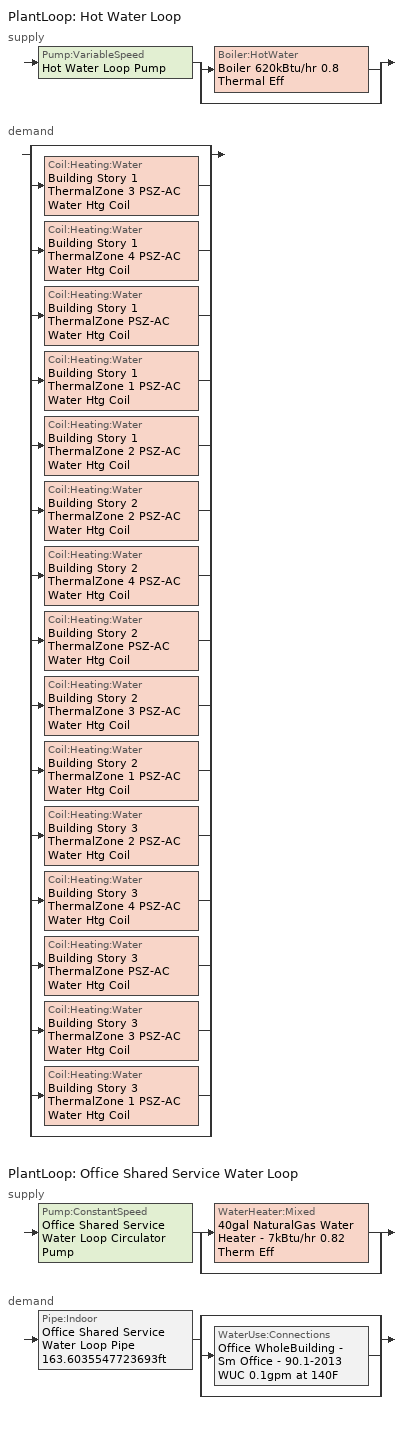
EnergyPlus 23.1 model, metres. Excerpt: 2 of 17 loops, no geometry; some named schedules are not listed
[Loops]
PlantLoop 'Hot Water Loop'
 supply: Pump:VariableSpeed 'Hot Water Loop Pump' > split
  | Boiler:HotWater 'Boiler 620kBtu/hr 0.8 Thermal Eff'
  | bypass
 demand: split
  | bypass
  | Coil:Heating:Water 'Building Story 1 ThermalZone 3 PSZ-AC Water Htg Coil'
  | Coil:Heating:Water 'Building Story 1 ThermalZone 4 PSZ-AC Water Htg Coil'
  | Coil:Heating:Water 'Building Story 1 ThermalZone PSZ-AC Water Htg Coil'
  | Coil:Heating:Water 'Building Story 1 ThermalZone 1 PSZ-AC Water Htg Coil'
  | Coil:Heating:Water 'Building Story 1 ThermalZone 2 PSZ-AC Water Htg Coil'
  | Coil:Heating:Water 'Building Story 2 ThermalZone 2 PSZ-AC Water Htg Coil'
  | Coil:Heating:Water 'Building Story 2 ThermalZone 4 PSZ-AC Water Htg Coil'
  | Coil:Heating:Water 'Building Story 2 ThermalZone PSZ-AC Water Htg Coil'
  | Coil:Heating:Water 'Building Story 2 ThermalZone 3 PSZ-AC Water Htg Coil'
  | Coil:Heating:Water 'Building Story 2 ThermalZone 1 PSZ-AC Water Htg Coil'
  | Coil:Heating:Water 'Building Story 3 ThermalZone 2 PSZ-AC Water Htg Coil'
  | Coil:Heating:Water 'Building Story 3 ThermalZone 4 PSZ-AC Water Htg Coil'
  | Coil:Heating:Water 'Building Story 3 ThermalZone PSZ-AC Water Htg Coil'
  | Coil:Heating:Water 'Building Story 3 ThermalZone 3 PSZ-AC Water Htg Coil'
  | Coil:Heating:Water 'Building Story 3 ThermalZone 1 PSZ-AC Water Htg Coil'
  | bypass
PlantLoop 'Office Shared Service Water Loop'
 supply: Pump:ConstantSpeed 'Office Shared Service Water Loop Circulator Pump' > split
  | WaterHeater:Mixed '40gal NaturalGas Water Heater - 7kBtu/hr 0.82 Therm Eff'
  | bypass
 demand: Pipe:Indoor 'Office Shared Service Water Loop Pipe 163.6035547723693ft' > split
  | bypass
  | WaterUse:Connections 'Office WholeBuilding - Sm Office - 90.1-2013 WUC 0.1gpm at 140F'
  | bypass
[Material] Roughness=Smooth; Thermal Absorptance=0.9; Solar Absorptance=0.7; Visible Absorptance=0.7
Name | Thickness {m} | Conductivity {W/m-K} | Density {kg/m3} | Specific Heat {J/kg-K}
Copper pipe 0.75in type L | 0.001143 | 386 | 8906.27 | 385.1856
Fiberglass batt 0.5in | 0.0127 | 0.0663448 | 11.2129 | 837.36
[Construction]
Copper pipe 0.75in type L with 0.5in fiberglass batt: Fiberglass batt 0.5in, Copper pipe 0.75in type L
[AvailabilityManager:NightCycle] Applicability Schedule=Always On Discrete; Control Type=CycleOnAny; Thermostat Tolerance {deltaC}=1.9999; Cycling Run Time Control Type=Thermostat; Cycling Run Time {s}=1800
Name | Fan Schedule
Availability Manager Night Cycle 4 | Building Story 1 ThermalZone 1 PSZ-AC Occ Sch
Availability Manager Night Cycle 5 | Building Story 1 ThermalZone 2 PSZ-AC Occ Sch
Availability Manager Night Cycle 1 | Building Story 1 ThermalZone 3 PSZ-AC Occ Sch
Availability Manager Night Cycle 2 | Building Story 1 ThermalZone 4 PSZ-AC Occ Sch
Availability Manager Night Cycle 3 | Building Story 1 ThermalZone PSZ-AC Occ Sch
Availability Manager Night Cycle 10 | Building Story 2 ThermalZone 1 PSZ-AC Occ Sch
Availability Manager Night Cycle 6 | Building Story 2 ThermalZone 2 PSZ-AC Occ Sch
Availability Manager Night Cycle 9 | Building Story 2 ThermalZone 3 PSZ-AC Occ Sch
Availability Manager Night Cycle 7 | Building Story 2 ThermalZone 4 PSZ-AC Occ Sch
Availability Manager Night Cycle 8 | Building Story 2 ThermalZone PSZ-AC Occ Sch
Availability Manager Night Cycle 15 | Building Story 3 ThermalZone 1 PSZ-AC Occ Sch
Availability Manager Night Cycle 11 | Building Story 3 ThermalZone 2 PSZ-AC Occ Sch
Availability Manager Night Cycle 14 | Building Story 3 ThermalZone 3 PSZ-AC Occ Sch
Availability Manager Night Cycle 12 | Building Story 3 ThermalZone 4 PSZ-AC Occ Sch
Availability Manager Night Cycle 13 | Building Story 3 ThermalZone PSZ-AC Occ Sch
[AvailabilityManager:Scheduled] Schedule=Always On Discrete
Building Story 1 ThermalZone 1 PSZ-AC OA System Availability Manager; Building Story 1 ThermalZone 2 PSZ-AC OA System Availability Manager; Building Story 1 ThermalZone 3 PSZ-AC OA System Availability Manager; Building Story 1 ThermalZone 4 PSZ-AC OA System Availability Manager; Building Story 1 ThermalZone PSZ-AC OA System Availability Manager; Building Story 2 ThermalZone 1 PSZ-AC OA System Availability Manager; Building Story 2 ThermalZone 2 PSZ-AC OA System Availability Manager; Building Story 2 ThermalZone 3 PSZ-AC OA System Availability Manager; Building Story 2 ThermalZone 4 PSZ-AC OA System Availability Manager; Building Story 2 ThermalZone PSZ-AC OA System Availability Manager; Building Story 3 ThermalZone 1 PSZ-AC OA System Availability Manager; Building Story 3 ThermalZone 2 PSZ-AC OA System Availability Manager; Building Story 3 ThermalZone 3 PSZ-AC OA System Availability Manager; Building Story 3 ThermalZone 4 PSZ-AC OA System Availability Manager; Building Story 3 ThermalZone PSZ-AC OA System Availability Manager
[Coil:Heating:Water] Availability Schedule=Always On Discrete; U-Factor Times Area Value {W/K}=Autosize; Maximum Water Flow Rate {m3/s}=Autosize; Performance Input Method=UFactorTimesAreaAndDesignWaterFlowRate; Rated Capacity {W}=Autosize; Rated Inlet Water Temperature {C}=82.2222; Rated Inlet Air Temperature {C}=7.22222; Rated Outlet Water Temperature {C}=71.1111; Rated Outlet Air Temperature {C}=50; Rated Ratio for Air and Water Convection=0.5
Building Story 1 ThermalZone 1 PSZ-AC Water Htg Coil; Building Story 1 ThermalZone 2 PSZ-AC Water Htg Coil; Building Story 1 ThermalZone 3 PSZ-AC Water Htg Coil; Building Story 1 ThermalZone 4 PSZ-AC Water Htg Coil; Building Story 1 ThermalZone PSZ-AC Water Htg Coil; Building Story 2 ThermalZone 1 PSZ-AC Water Htg Coil; Building Story 2 ThermalZone 2 PSZ-AC Water Htg Coil; Building Story 2 ThermalZone 3 PSZ-AC Water Htg Coil; Building Story 2 ThermalZone 4 PSZ-AC Water Htg Coil; Building Story 2 ThermalZone PSZ-AC Water Htg Coil; Building Story 3 ThermalZone 1 PSZ-AC Water Htg Coil; Building Story 3 ThermalZone 2 PSZ-AC Water Htg Coil; Building Story 3 ThermalZone 3 PSZ-AC Water Htg Coil; Building Story 3 ThermalZone 4 PSZ-AC Water Htg Coil; Building Story 3 ThermalZone PSZ-AC Water Htg Coil
[PlantLoop] Fluid Type=Water; Minimum Loop Temperature {C}=10; Maximum Loop Flow Rate {m3/s}=Autosize; Minimum Loop Flow Rate {m3/s}=0; Plant Loop Volume {m3}=Autocalculate; Load Distribution Scheme=Optimal; Plant Loop Demand Calculation Scheme=SingleSetpoint; Common Pipe Simulation=None
Name | Plant Equipment Operation Scheme | Maximum Loop Temperature {C}
Hot Water Loop | Hot Water Loop Operation Schemes | 100
Office Shared Service Water Loop | Office Shared Service Water Loop Operation Schemes | 60
[Sizing:Plant] Loop Type=Heating; Sizing Option=NonCoincident; Zone Timesteps in Averaging Window=1; Coincident Sizing Factor Mode=None
Name | Design Loop Exit Temperature {C} | Loop Design Temperature Difference {deltaC}
Hot Water Loop | 82.2222 | 11.1111
Office Shared Service Water Loop | 60 | 5
[Pump:VariableSpeed]
Hot Water Loop Pump: Design Maximum Flow Rate {m3/s}=Autosize; Design Pump Head {Pa}=179344; Design Power Consumption {W}=Autosize; Motor Efficiency=0.865; Fraction of Motor Inefficiencies to Fluid Stream=0; Coefficient 1 of the Part Load Performance Curve=0; Coefficient 2 of the Part Load Performance Curve=3.2485; Coefficient 3 of the Part Load Performance Curve=-4.7443; Coefficient 4 of the Part Load Performance Curve=2.5294; Design Minimum Flow Rate {m3/s}=0; Pump Control Type=Intermittent; Skin Loss Radiative Fraction=0.5; Design Power Sizing Method=PowerPerFlowPerPressure; Design Electric Power per Unit Flow Rate {W/(m3/s)}=348701.1; Design Shaft Power per Unit Flow Rate per Unit Head {W/((m3/s)-Pa)}=1.28205; Design Minimum Flow Rate Fraction=0
[Boiler:HotWater]
Boiler 620kBtu/hr 0.8 Thermal Eff: Fuel Type=NaturalGas; Nominal Capacity {W}=Autosize; Nominal Thermal Efficiency=0.8; Efficiency Curve Temperature Evaluation Variable=LeavingBoiler; Normalized Boiler Efficiency Curve=Boiler with No Minimum Turndown; Design Water Flow Rate {m3/s}=Autosize; Minimum Part Load Ratio=0; Maximum Part Load Ratio=1.2; Optimum Part Load Ratio=1; Water Outlet Upper Temperature Limit {C}=95; Boiler Flow Mode=LeavingSetpointModulated; Parasitic Electric Load {W}=0; Sizing Factor=1
[SetpointManager:Scheduled] Control Variable=Temperature
Name | Schedule | Setpoint Node or NodeList
Hot Water Loop Setpoint Manager | Hot Water Loop Temp - 180F | Hot Water Loop Supply Outlet Node
Service hot water setpoint manager | Service Water Loop Temp - 140F | Office Shared Service Water Loop Supply Outlet Node
[PlantEquipmentOperationSchemes] Control Scheme 1 Schedule=Always On Discrete
Name | Control Scheme 1
Hot Water Loop Operation Schemes | Hot Water Loop Heating Operation Scheme
Office Shared Service Water Loop Operation Schemes | Office Shared Service Water Loop Heating Operation Scheme
[PlantEquipmentOperation:HeatingLoad] Load Range 1 Lower Limit {W}=0; Load Range 1 Upper Limit {W}=1000000000
Name | Range 1 Equipment List
Hot Water Loop Heating Operation Scheme | Hot Water Loop Heating Equipment List
Office Shared Service Water Loop Heating Operation Scheme | Office Shared Service Water Loop Heating Equipment List
[PlantEquipmentList]
Hot Water Loop Heating Equipment List: Boiler 620kBtu/hr 0.8 Thermal Eff
Office Shared Service Water Loop Heating Equipment List: 40gal NaturalGas Water Heater - 7kBtu/hr 0.82 Therm Eff
[Pump:ConstantSpeed]
Office Shared Service Water Loop Circulator Pump: Design Flow Rate {m3/s}=Autosize; Design Pump Head {Pa}=29890.7; Design Power Consumption {W}=Autosize; Motor Efficiency=0.7; Fraction of Motor Inefficiencies to Fluid Stream=0; Pump Control Type=Intermittent; Design Power Sizing Method=PowerPerFlowPerPressure; Design Electric Power per Unit Flow Rate {W/(m3/s)}=348701.1; Design Shaft Power per Unit Flow Rate per Unit Head {W/((m3/s)-Pa)}=1.28205
[WaterHeater:Mixed]
40gal NaturalGas Water Heater - 7kBtu/hr 0.82 Therm Eff: Tank Volume {m3}=0.151416; Setpoint Temperature Schedule=Service Water Loop Temp - 140F; Deadband Temperature Difference {deltaC}=2; Maximum Temperature Limit {C}=60; Heater Control Type=Cycle; Heater Maximum Capacity {W}=1922.59; Heater Ignition Minimum Flow Rate {m3/s}=0; Heater Ignition Delay {s}=0; Heater Fuel Type=NaturalGas; Heater Thermal Efficiency=0.82; Off Cycle Parasitic Fuel Consumption Rate {W}=0; Off Cycle Parasitic Fuel Type=NaturalGas; Off Cycle Parasitic Heat Fraction to Tank=0; On Cycle Parasitic Fuel Consumption Rate {W}=0; On Cycle Parasitic Fuel Type=NaturalGas; On Cycle Parasitic Heat Fraction to Tank=0; Ambient Temperature Indicator=Schedule; Ambient Temperature Schedule=Water Heater Ambient Temp Schedule - 71.6f; Off Cycle Loss Coefficient to Ambient Temperature {W/K}=0.672627; Off Cycle Loss Fraction to Zone=1; On Cycle Loss Coefficient to Ambient Temperature {W/K}=0.672627; On Cycle Loss Fraction to Zone=1; Use Side Effectiveness=1; Source Side Effectiveness=1; Use Side Design Flow Rate {m3/s}=Autosize; Source Side Design Flow Rate {m3/s}=Autosize; Indirect Water Heating Recovery Time {hr}=1.5; Source Side Flow Control Mode=IndirectHeatPrimarySetpoint
[WaterHeater:Sizing]
40gal NaturalGas Water Heater - 7kBtu/hr 0.82 Therm Eff: Design Mode=PeakDraw; Time Storage Can Meet Peak Draw {hr}=0.538503; Time for Tank Recovery {hr}=0; Nominal Tank Volume for Autosizing Plant Connections {m3}=1
[Pipe:Indoor]
Office Shared Service Water Loop Pipe 163.6035547723693ft: Construction=Copper pipe 0.75in type L with 0.5in fiberglass batt; Environment Type=Schedule; Ambient Temperature Schedule=Office Shared Service Water Loop Piping Air Temp - 70F; Ambient Air Velocity Schedule=Office Shared Service Water Loop Piping Air Velocity - 0.67mph; Pipe Inside Diameter {m}=0.019939; Pipe Length {m}=49.8664
[WaterUse:Connections]
Office WholeBuilding - Sm Office - 90.1-2013 WUC 0.1gpm at 140F: Drain Water Heat Exchanger Type=None; Drain Water Heat Exchanger Destination=Plant; Water Use Equipment 1=Office WholeBuilding - Sm Office - 90.1-2013 Service Water Use 0.1gpm at 140F
[WaterUse:Equipment]
Office WholeBuilding - Sm Office - 90.1-2013 Service Water Use 0.1gpm at 140F: Peak Flow Rate {m3/s}=6.56953e-06; Flow Rate Fraction Schedule=OfficeSmall BLDG_SWH_SCH; Target Temperature Schedule=Mixed Water At Faucet Temp - 140F; Sensible Fraction Schedule=Fraction Sensible - 0.2; Latent Fraction Schedule=Fraction Latent - 0.05
[EnergyManagementSystem:Sensor]
Name | Output:Variable or Output:Meter Index Key | Output:Variable or Output:Meter
Ele_Sen | Whole Building | Facility Total Purchased Electricity Energy
Fut_Sen | NYSTc 2030 Future Hourly Emissions Sch | Schedule Value
His_Sen | New York 2019 Historical Hourly Emissions Sch | Schedule Value
[EnergyManagementSystem:Program]
Emissions_Calc_Prgm: SET fut_hr_val = Fut_Sen; SET his_hr_val = His_Sen; SET fut_yr_val = 92; SET his_yr_val = 583; SET elec = Ele_Sen; SET conv = 1000000 * 60 * 60; SET conv_kg_mt = 0.001; SET fut_hr = (fut_hr_val * elec / conv) * conv_kg_mt; SET his_hr = (his_hr_val * elec / conv) * conv_kg_mt; SET fut_yr = (fut_yr_val * elec / conv) * conv_kg_mt; SET his_yr = (his_yr_val * elec / conv) * conv_kg_mt; SET fut_hr_intensity = fut_hr * 1000 / 13393.3079580983; SET his_hr_intensity = his_hr * 1000 / 13393.3079580983; SET fut_yr_intensity = fut_yr * 1000 / 13393.3079580983; SET his_yr_intensity = his_yr * 1000 / 13393.3079580983
[EnergyManagementSystem:ProgramCallingManager]
Emissions Calc Prgm: EndOfSystemTimestepBeforeHVACReporting; Emissions_Calc_Prgm
[EnergyManagementSystem:OutputVariable] Type of Data in Variable=Summed; Update Frequency=SystemTimestep; EMS Program or Subroutine=Emissions_Calc_Prgm
Name | EMS Variable | Units
Future_Annual_Electricity_Emissions | fut_yr | mt
Future_Annual_Electricity_Emissions_Intensity | fut_yr_intensity | kg/ft2
Future_Hourly_Electricity_Emissions | fut_hr | mt
Future_Hourly_Electricity_Emissions_Intensity | fut_hr_intensity | kg/ft2
Historical_Annual_Electricity_Emissions | his_yr | mt
Historical_Annual_Electricity_Emissions_Intensity | his_yr_intensity | kg/ft2
Historical_Hourly_Electricity_Emissions | his_hr | mt
Historical_Hourly_Electricity_Emissions_Intensity | his_hr_intensity | kg/ft2
[Schedule:Day:Interval]
Fraction Latent - 0.05 Default: No, 24:00, 0.05
Fraction Sensible - 0.2 Default: No, 24:00, 0.2
Hot Water Loop Temp - 180F Default: No, 24:00, 82.2222
Mixed Water At Faucet Temp - 140F Default; Service Water Loop Temp - 140F Default: No, 24:00, 60
Office Shared Service Water Loop Piping Air Temp - 70F Default: No, 24:00, 21.1111
Office Shared Service Water Loop Piping Air Velocity - 0.67mph Default: No, 24:00, 0.3
OfficeSmall BLDG_SWH_SCH Default: No, 24:00, 0
OfficeSmall BLDG_SWH_SCH Summer Design Day; OfficeSmall BLDG_SWH_SCH Winter Design Day; OfficeSmall BLDG_SWH_SCH WntrDsn|SmrDsn|Wkdy Day: No, 07:00, 0, 08:00, 0.27, 09:00, 0.55, 11:00, 0.64, 12:00, 0.82, 13:00, 1, 14:00, 0.91, 16:00, 0.55, 17:00, 0.73, 19:00, 0.37, 20:00, 0.18, 21:00, 0.27, 22:00, 0.09, 24:00, 0
Water Heater Ambient Temp Schedule - 71.6f Default: No, 24:00, 22
[Schedule:Week:Daily]
Fraction Latent - 0.05 Week Rule - Jan1-Dec31: Fraction Latent - 0.05 Default, Fraction Latent - 0.05 Default, Fraction Latent - 0.05 Default, Fraction Latent - 0.05 Default, Fraction Latent - 0.05 Default, Fraction Latent - 0.05 Default, Fraction Latent - 0.05 Default, Fraction Latent - 0.05 Default, Fraction Latent - 0.05 Default, Fraction Latent - 0.05 Default, Fraction Latent - 0.05 Default, Fraction Latent - 0.05 Default
Fraction Sensible - 0.2 Week Rule - Jan1-Dec31: Fraction Sensible - 0.2 Default, Fraction Sensible - 0.2 Default, Fraction Sensible - 0.2 Default, Fraction Sensible - 0.2 Default, Fraction Sensible - 0.2 Default, Fraction Sensible - 0.2 Default, Fraction Sensible - 0.2 Default, Fraction Sensible - 0.2 Default, Fraction Sensible - 0.2 Default, Fraction Sensible - 0.2 Default, Fraction Sensible - 0.2 Default, Fraction Sensible - 0.2 Default
Hot Water Loop Temp - 180F Week Rule - Jan1-Dec31: Hot Water Loop Temp - 180F Default, Hot Water Loop Temp - 180F Default, Hot Water Loop Temp - 180F Default, Hot Water Loop Temp - 180F Default, Hot Water Loop Temp - 180F Default, Hot Water Loop Temp - 180F Default, Hot Water Loop Temp - 180F Default, Hot Water Loop Temp - 180F Default, Hot Water Loop Temp - 180F Default, Hot Water Loop Temp - 180F Default, Hot Water Loop Temp - 180F Default, Hot Water Loop Temp - 180F Default
Mixed Water At Faucet Temp - 140F Week Rule - Jan1-Dec31: Mixed Water At Faucet Temp - 140F Default, Mixed Water At Faucet Temp - 140F Default, Mixed Water At Faucet Temp - 140F Default, Mixed Water At Faucet Temp - 140F Default, Mixed Water At Faucet Temp - 140F Default, Mixed Water At Faucet Temp - 140F Default, Mixed Water At Faucet Temp - 140F Default, Mixed Water At Faucet Temp - 140F Default, Mixed Water At Faucet Temp - 140F Default, Mixed Water At Faucet Temp - 140F Default, Mixed Water At Faucet Temp - 140F Default, Mixed Water At Faucet Temp - 140F Default
Office Shared Service Water Loop Piping Air Temp - 70F Week Rule - Jan1-Dec31: Office Shared Service Water Loop Piping Air Temp - 70F Default, Office Shared Service Water Loop Piping Air Temp - 70F Default, Office Shared Service Water Loop Piping Air Temp - 70F Default, Office Shared Service Water Loop Piping Air Temp - 70F Default, Office Shared Service Water Loop Piping Air Temp - 70F Default, Office Shared Service Water Loop Piping Air Temp - 70F Default, Office Shared Service Water Loop Piping Air Temp - 70F Default, Office Shared Service Water Loop Piping Air Temp - 70F Default, Office Shared Service Water Loop Piping Air Temp - 70F Default, Office Shared Service Water Loop Piping Air Temp - 70F Default, Office Shared Service Water Loop Piping Air Temp - 70F Default, Office Shared Service Water Loop Piping Air Temp - 70F Default
Office Shared Service Water Loop Piping Air Velocity - 0.67mph Week Rule - Jan1-Dec31: Office Shared Service Water Loop Piping Air Velocity - 0.67mph Default, Office Shared Service Water Loop Piping Air Velocity - 0.67mph Default, Office Shared Service Water Loop Piping Air Velocity - 0.67mph Default, Office Shared Service Water Loop Piping Air Velocity - 0.67mph Default, Office Shared Service Water Loop Piping Air Velocity - 0.67mph Default, Office Shared Service Water Loop Piping Air Velocity - 0.67mph Default, Office Shared Service Water Loop Piping Air Velocity - 0.67mph Default, Office Shared Service Water Loop Piping Air Velocity - 0.67mph Default, Office Shared Service Water Loop Piping Air Velocity - 0.67mph Default, Office Shared Service Water Loop Piping Air Velocity - 0.67mph Default, Office Shared Service Water Loop Piping Air Velocity - 0.67mph Default, Office Shared Service Water Loop Piping Air Velocity - 0.67mph Default
OfficeSmall BLDG_SWH_SCH Week Rule - Jan1-Jan1: OfficeSmall BLDG_SWH_SCH Default, OfficeSmall BLDG_SWH_SCH Default, OfficeSmall BLDG_SWH_SCH Default, OfficeSmall BLDG_SWH_SCH Default, OfficeSmall BLDG_SWH_SCH Default, OfficeSmall BLDG_SWH_SCH Default, OfficeSmall BLDG_SWH_SCH Default, OfficeSmall BLDG_SWH_SCH Default, OfficeSmall BLDG_SWH_SCH Summer Design Day, OfficeSmall BLDG_SWH_SCH Winter Design Day, OfficeSmall BLDG_SWH_SCH Default, OfficeSmall BLDG_SWH_SCH Default
OfficeSmall BLDG_SWH_SCH Week Rule - Jan2-Dec31: OfficeSmall BLDG_SWH_SCH Default, OfficeSmall BLDG_SWH_SCH WntrDsn|SmrDsn|Wkdy Day, OfficeSmall BLDG_SWH_SCH WntrDsn|SmrDsn|Wkdy Day, OfficeSmall BLDG_SWH_SCH WntrDsn|SmrDsn|Wkdy Day, OfficeSmall BLDG_SWH_SCH WntrDsn|SmrDsn|Wkdy Day, OfficeSmall BLDG_SWH_SCH WntrDsn|SmrDsn|Wkdy Day, OfficeSmall BLDG_SWH_SCH Default, OfficeSmall BLDG_SWH_SCH Default, OfficeSmall BLDG_SWH_SCH Summer Design Day, OfficeSmall BLDG_SWH_SCH Winter Design Day, OfficeSmall BLDG_SWH_SCH Default, OfficeSmall BLDG_SWH_SCH Default
Service Water Loop Temp - 140F Week Rule - Jan1-Dec31: Service Water Loop Temp - 140F Default, Service Water Loop Temp - 140F Default, Service Water Loop Temp - 140F Default, Service Water Loop Temp - 140F Default, Service Water Loop Temp - 140F Default, Service Water Loop Temp - 140F Default, Service Water Loop Temp - 140F Default, Service Water Loop Temp - 140F Default, Service Water Loop Temp - 140F Default, Service Water Loop Temp - 140F Default, Service Water Loop Temp - 140F Default, Service Water Loop Temp - 140F Default
Water Heater Ambient Temp Schedule - 71.6f Week Rule - Jan1-Dec31: Water Heater Ambient Temp Schedule - 71.6f Default, Water Heater Ambient Temp Schedule - 71.6f Default, Water Heater Ambient Temp Schedule - 71.6f Default, Water Heater Ambient Temp Schedule - 71.6f Default, Water Heater Ambient Temp Schedule - 71.6f Default, Water Heater Ambient Temp Schedule - 71.6f Default, Water Heater Ambient Temp Schedule - 71.6f Default, Water Heater Ambient Temp Schedule - 71.6f Default, Water Heater Ambient Temp Schedule - 71.6f Default, Water Heater Ambient Temp Schedule - 71.6f Default, Water Heater Ambient Temp Schedule - 71.6f Default, Water Heater Ambient Temp Schedule - 71.6f Default
[Schedule:Year]
Building Story 1 ThermalZone PSZ-AC Occ Sch: Building Story 1 ThermalZone PSZ-AC Occ Sch Week Rule - Jan1-Jan1, 1, 1, 1, 1, Building Story 1 ThermalZone PSZ-AC Occ Sch Week Rule - Jan2-Dec31, 1, 2, 12, 31
Building Story 1 ThermalZone 1 PSZ-AC Occ Sch: Building Story 1 ThermalZone 1 PSZ-AC Occ Sch Week Rule - Jan1-Jan1, 1, 1, 1, 1, Building Story 1 ThermalZone 1 PSZ-AC Occ Sch Week Rule - Jan2-Dec31, 1, 2, 12, 31
Building Story 1 ThermalZone 2 PSZ-AC Occ Sch: Building Story 1 ThermalZone 2 PSZ-AC Occ Sch Week Rule - Jan1-Jan1, 1, 1, 1, 1, Building Story 1 ThermalZone 2 PSZ-AC Occ Sch Week Rule - Jan2-Dec31, 1, 2, 12, 31
Building Story 1 ThermalZone 3 PSZ-AC Occ Sch: Building Story 1 ThermalZone 3 PSZ-AC Occ Sch Week Rule - Jan1-Jan1, 1, 1, 1, 1, Building Story 1 ThermalZone 3 PSZ-AC Occ Sch Week Rule - Jan2-Dec31, 1, 2, 12, 31
Building Story 1 ThermalZone 4 PSZ-AC Occ Sch: Building Story 1 ThermalZone 4 PSZ-AC Occ Sch Week Rule - Jan1-Jan1, 1, 1, 1, 1, Building Story 1 ThermalZone 4 PSZ-AC Occ Sch Week Rule - Jan2-Dec31, 1, 2, 12, 31
Building Story 2 ThermalZone PSZ-AC Occ Sch: Building Story 2 ThermalZone PSZ-AC Occ Sch Week Rule - Jan1-Jan1, 1, 1, 1, 1, Building Story 2 ThermalZone PSZ-AC Occ Sch Week Rule - Jan2-Dec31, 1, 2, 12, 31
Building Story 2 ThermalZone 1 PSZ-AC Occ Sch: Building Story 2 ThermalZone 1 PSZ-AC Occ Sch Week Rule - Jan1-Jan1, 1, 1, 1, 1, Building Story 2 ThermalZone 1 PSZ-AC Occ Sch Week Rule - Jan2-Dec31, 1, 2, 12, 31
Building Story 2 ThermalZone 2 PSZ-AC Occ Sch: Building Story 2 ThermalZone 2 PSZ-AC Occ Sch Week Rule - Jan1-Jan1, 1, 1, 1, 1, Building Story 2 ThermalZone 2 PSZ-AC Occ Sch Week Rule - Jan2-Dec31, 1, 2, 12, 31
Building Story 2 ThermalZone 3 PSZ-AC Occ Sch: Building Story 2 ThermalZone 3 PSZ-AC Occ Sch Week Rule - Jan1-Jan1, 1, 1, 1, 1, Building Story 2 ThermalZone 3 PSZ-AC Occ Sch Week Rule - Jan2-Dec31, 1, 2, 12, 31
Building Story 2 ThermalZone 4 PSZ-AC Occ Sch: Building Story 2 ThermalZone 4 PSZ-AC Occ Sch Week Rule - Jan1-Jan1, 1, 1, 1, 1, Building Story 2 ThermalZone 4 PSZ-AC Occ Sch Week Rule - Jan2-Dec31, 1, 2, 12, 31
Building Story 3 ThermalZone 1 PSZ-AC Occ Sch: Building Story 3 ThermalZone 1 PSZ-AC Occ Sch Week Rule - Jan1-Jan1, 1, 1, 1, 1, Building Story 3 ThermalZone 1 PSZ-AC Occ Sch Week Rule - Jan2-Dec31, 1, 2, 12, 31
Fraction Latent - 0.05: Fraction Latent - 0.05 Week Rule - Jan1-Dec31, 1, 1, 12, 31
Fraction Sensible - 0.2: Fraction Sensible - 0.2 Week Rule - Jan1-Dec31, 1, 1, 12, 31
Hot Water Loop Temp - 180F: Hot Water Loop Temp - 180F Week Rule - Jan1-Dec31, 1, 1, 12, 31
Mixed Water At Faucet Temp - 140F: Mixed Water At Faucet Temp - 140F Week Rule - Jan1-Dec31, 1, 1, 12, 31
Office Shared Service Water Loop Piping Air Temp - 70F: Office Shared Service Water Loop Piping Air Temp - 70F Week Rule - Jan1-Dec31, 1, 1, 12, 31
Office Shared Service Water Loop Piping Air Velocity - 0.67mph: Office Shared Service Water Loop Piping Air Velocity - 0.67mph Week Rule - Jan1-Dec31, 1, 1, 12, 31
OfficeSmall BLDG_SWH_SCH: OfficeSmall BLDG_SWH_SCH Week Rule - Jan1-Jan1, 1, 1, 1, 1, OfficeSmall BLDG_SWH_SCH Week Rule - Jan2-Dec31, 1, 2, 12, 31
Service Water Loop Temp - 140F: Service Water Loop Temp - 140F Week Rule - Jan1-Dec31, 1, 1, 12, 31
Water Heater Ambient Temp Schedule - 71.6f: Water Heater Ambient Temp Schedule - 71.6f Week Rule - Jan1-Dec31, 1, 1, 12, 31
[Schedule:Constant]
Always On Discrete: OnOff, 1
[Curve:Cubic]
Boiler with No Minimum Turndown: Coefficient1 Constant=0.7463; Coefficient2 x=1.3196; Coefficient3 x**2=-2.2154; Coefficient4 x**3=1.1674; Minimum Value of x=0; Maximum Value of x=1.3
